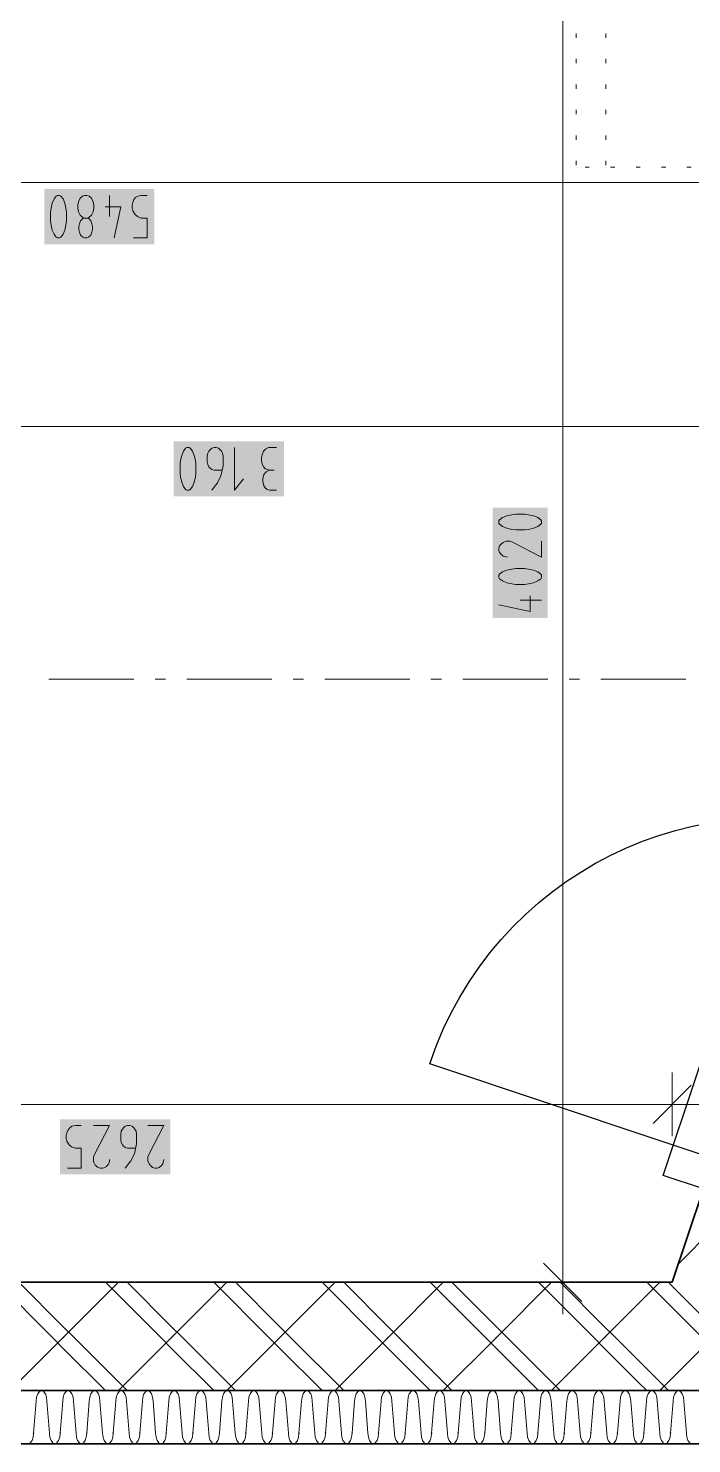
# Model space of a CAD drawing. Header units: millimetres. Extents: x 0 to 594, y 0 to 420.
# Drawn here: x 96.13 to 112.14, y 111.67 to 145.84 of the extents above; entities that cross this region are included whole.
import ezdxf

# ---------------------------------------------------------------- set-up
doc = ezdxf.new("R2010")
doc.units = ezdxf.units.MM
doc.header["$LTSCALE"] = 8
for name, color, linetype in [('PDF_Dvere', 7, 'Continuous'), ('PDF_Koty delkove', 7, 'Continuous'), ('PDF_Nabytek', 7, 'Continuous'), ('PDF_Obecne 0.25', 7, 'Continuous'), ('PDF_Osy hlavni', 7, 'Continuous'), ('PDF_Steny sendvic', 7, 'Continuous')]:
    doc.layers.add(name, color=color, linetype=linetype)

msp = doc.modelspace()

# ---------------------------------------------------------------- linework, layer by layer
at = {"layer": 'PDF_Dvere', "lineweight": 25}
msp.add_lwpolyline([(114.078, 118.08), (105.817, 120.846, -0.414213), (116.844, 126.342)], format="xyb", dxfattribs=at)
at = {"layer": 'PDF_Koty delkove', "lineweight": 18}
for points in [[(109.028, 115.57), (109.028, 136.72), (109.028, 156.774), (109.028, 160.823), (109.028, 162.77), (109.028, 170.15)], [(222.79, 142.111), (220.637, 142.111), (185.993, 142.111), (184.506, 142.111), (158.215, 142.111), (156.063, 142.111), (143.251, 142.111), (140.893, 142.111), (128.081, 142.111), (125.928, 142.111), (69.759, 142.111), (65.966, 142.111), (65.197, 142.111)], [(97.008, 141.615), (96.967, 141.718), (96.912, 141.786), (96.884, 141.804), (96.83, 141.804), (96.802, 141.786), (96.748, 141.718), (96.707, 141.615), (96.68, 141.495), (96.666, 141.393)], [(97.432, 141.274), (97.459, 141.256), (97.569, 141.256), (97.597, 141.274), (97.652, 141.325), (97.693, 141.41), (97.707, 141.495), (97.707, 141.564), (97.693, 141.649), (97.652, 141.735), (97.597, 141.786), (97.541, 141.804), (97.487, 141.804), (97.432, 141.786), (97.377, 141.735), (97.337, 141.649), (97.323, 141.564)], [(98.089, 141.804), (98.089, 141.291)], [(98.664, 140.779), (98.993, 140.779), (98.993, 141.256), (98.856, 141.256), (98.76, 141.291), (98.705, 141.343), (98.651, 141.428), (98.637, 141.495), (98.637, 141.564), (98.651, 141.633), (98.678, 141.7), (98.719, 141.752), (98.773, 141.786), (98.856, 141.804), (98.993, 141.804)], [(96.666, 141.393), (96.666, 141.188), (96.68, 141.086), (96.707, 140.966), (96.748, 140.864), (96.802, 140.795), (96.83, 140.779), (96.884, 140.779), (96.912, 140.795), (96.967, 140.864), (97.008, 140.966), (97.036, 141.086), (97.049, 141.188), (97.049, 141.393), (97.036, 141.495), (97.008, 141.615)], [(97.323, 141.564), (97.323, 141.495), (97.337, 141.41), (97.377, 141.325), (97.432, 141.274)], [(97.98, 141.53), (98.364, 141.53), (98.199, 140.779)], [(97.569, 141.256), (97.597, 141.239), (97.638, 141.188), (97.665, 141.12), (97.679, 141.052), (97.679, 140.983), (97.665, 140.915), (97.638, 140.847), (97.583, 140.795), (97.541, 140.779), (97.487, 140.779), (97.446, 140.795), (97.391, 140.847), (97.364, 140.915), (97.35, 140.983), (97.35, 141.052), (97.364, 141.12), (97.391, 141.188), (97.432, 141.239), (97.459, 141.256)], [(125.928, 136.229), (122.676, 136.229), (117.16, 136.229), (84.775, 136.229), (69.759, 136.229)], [(100.803, 135.169), (100.611, 135.169), (100.556, 135.187), (100.515, 135.22), (100.488, 135.255), (100.461, 135.306), (100.447, 135.374), (100.447, 135.511), (100.461, 135.579), (100.488, 135.63), (100.515, 135.664), (100.556, 135.699), (100.611, 135.717), (100.666, 135.717), (100.721, 135.699), (100.762, 135.664), (100.789, 135.63), (100.817, 135.579), (100.831, 135.511), (100.831, 135.272), (100.776, 135.033), (100.694, 134.862), (100.556, 134.692)], [(101.104, 135.717), (101.104, 134.692), (101.323, 134.964)], [(102.117, 135.717), (101.925, 135.717), (101.857, 135.682), (101.802, 135.63), (101.775, 135.545), (101.761, 135.477), (101.761, 135.408), (101.775, 135.323), (101.802, 135.255), (101.857, 135.204)], [(102.117, 134.692), (101.953, 134.692), (101.898, 134.708), (101.843, 134.743), (101.815, 134.794), (101.788, 134.896), (101.788, 134.964), (101.815, 135.067), (101.87, 135.135), (101.953, 135.169), (102.062, 135.169)], [(101.857, 135.204), (101.953, 135.169)], [(107.541, 133.386), (107.506, 133.345), (107.49, 133.29), (107.49, 133.236), (107.506, 133.181), (107.541, 133.14), (107.593, 133.099), (107.694, 133.071)], [(108.515, 133.454), (108.515, 133.071), (107.831, 133.427), (107.763, 133.454), (107.66, 133.454), (107.593, 133.427), (107.541, 133.386)], [(108.241, 132.14), (108.241, 131.757), (107.49, 131.922)], [(108.515, 132.031), (108.003, 132.031)], [(111.671, 120.634), (111.671, 119.865), (111.671, 119.096)], [(112.132, 120.326), (111.21, 119.404)], [(111.671, 119.865), (99.742, 119.865), (84.775, 119.865), (80.88, 119.865)], [(111.671, 119.865), (112.44, 119.865)], [(97.072, 118.328), (97.401, 118.328), (97.401, 118.805), (97.264, 118.805), (97.169, 118.84), (97.114, 118.891), (97.059, 118.976), (97.045, 119.044), (97.045, 119.113), (97.059, 119.181), (97.086, 119.249), (97.127, 119.3), (97.182, 119.335), (97.264, 119.353), (97.401, 119.353)], [(98.715, 118.805), (98.524, 118.805), (98.469, 118.823), (98.428, 118.856), (98.401, 118.891), (98.373, 118.942), (98.359, 119.01), (98.359, 119.147), (98.373, 119.215), (98.401, 119.266), (98.428, 119.3), (98.469, 119.335), (98.524, 119.353), (98.578, 119.353), (98.633, 119.335), (98.674, 119.3), (98.701, 119.266), (98.729, 119.215), (98.743, 119.147), (98.743, 118.908), (98.688, 118.669), (98.606, 118.498), (98.469, 118.328)], [(99.017, 119.353), (99.4, 119.353), (99.044, 118.669), (99.017, 118.6), (99.017, 118.498), (99.044, 118.43), (99.085, 118.379), (99.126, 118.344), (99.181, 118.328), (99.235, 118.328), (99.29, 118.344), (99.331, 118.379), (99.372, 118.43), (99.4, 118.532)], [(109.489, 115.108), (108.566, 116.031)], [(109.796, 115.57), (109.028, 115.57), (108.259, 115.57)], [(109.028, 115.57), (109.028, 114.801)]]:
    msp.add_lwpolyline(points, dxfattribs=at)
for points in [[(99.79, 135.306), (99.79, 135.101), (99.804, 134.999), (99.831, 134.879), (99.872, 134.777), (99.926, 134.708), (99.954, 134.692), (100.009, 134.692), (100.036, 134.708), (100.091, 134.777), (100.132, 134.879), (100.16, 134.999), (100.174, 135.101), (100.174, 135.306), (100.16, 135.408), (100.132, 135.528), (100.091, 135.63), (100.036, 135.699), (100.009, 135.717), (99.954, 135.717), (99.926, 135.699), (99.872, 135.63), (99.831, 135.528), (99.804, 135.408)], [(108.104, 134.111), (107.899, 134.111), (107.798, 134.097), (107.678, 134.07), (107.575, 134.029), (107.506, 133.975), (107.49, 133.947), (107.49, 133.893), (107.506, 133.865), (107.575, 133.811), (107.678, 133.77), (107.798, 133.742), (107.899, 133.728), (108.104, 133.728), (108.207, 133.742), (108.327, 133.77), (108.429, 133.811), (108.498, 133.865), (108.515, 133.893), (108.515, 133.947), (108.498, 133.975), (108.429, 134.029), (108.327, 134.07), (108.207, 134.097)], [(108.104, 132.797), (107.899, 132.797), (107.798, 132.783), (107.678, 132.756), (107.575, 132.715), (107.506, 132.661), (107.49, 132.633), (107.49, 132.579), (107.506, 132.551), (107.575, 132.497), (107.678, 132.455), (107.798, 132.428), (107.899, 132.414), (108.104, 132.414), (108.207, 132.428), (108.327, 132.455), (108.429, 132.497), (108.498, 132.551), (108.515, 132.579), (108.515, 132.633), (108.498, 132.661), (108.429, 132.715), (108.327, 132.756), (108.207, 132.783)]]:
    msp.add_lwpolyline(points, close=True, dxfattribs=at)
msp.add_lwpolyline([(97.702, 119.353), (98.086, 119.353), (97.73, 118.669), (97.702, 118.6), (97.702, 118.498, 0.981661), (98.086, 118.532)], format="xyb", dxfattribs=at)
at = {"layer": 'PDF_Koty delkove', "color": 7, "lineweight": 18, "true_color": 0xffffff, "transparency": 33554559}
for points in [[(99.174, 141.958), (96.512, 141.958), (99.174, 140.625), (96.512, 140.625)], [(102.299, 135.87), (99.637, 135.87), (102.299, 134.538), (99.637, 134.538)], [(108.669, 131.603), (108.669, 134.265), (107.336, 131.603), (107.336, 134.265)], [(99.554, 119.506), (96.892, 119.506), (99.554, 118.174), (96.892, 118.174)]]:
    msp.add_solid(points, dxfattribs=at)
at = {"layer": 'PDF_Nabytek', "lineweight": 13}
for points in [[(109.353, 145.608), (109.353, 145.711)], [(110.07, 145.608), (110.07, 145.711)], [(109.353, 144.993), (109.353, 145.096)], [(110.07, 144.993), (110.07, 145.096)], [(109.353, 144.378), (109.353, 144.481)], [(110.07, 144.378), (110.07, 144.481)], [(109.353, 143.763), (109.353, 143.866)], [(110.07, 143.763), (110.07, 143.866)], [(109.353, 143.148), (109.353, 143.251)], [(110.07, 143.148), (110.07, 143.251)], [(109.353, 142.533), (109.353, 142.636)], [(109.353, 142.484), (109.353, 142.484)], [(109.353, 142.484), (109.353, 142.484)], [(109.671, 142.484), (109.569, 142.484)], [(110.07, 142.533), (110.07, 142.636)], [(110.07, 142.484), (110.07, 142.484)], [(110.286, 142.484), (110.184, 142.484)], [(110.901, 142.484), (110.799, 142.484)], [(111.516, 142.484), (111.414, 142.484)], [(112.131, 142.484), (112.029, 142.484)]]:
    msp.add_lwpolyline(points, dxfattribs=at)
at = {"layer": 'PDF_Obecne 0.25', "lineweight": 25}
msp.add_lwpolyline([(112.425, 117.823), (111.453, 118.148), (114.707, 127.868), (115.679, 127.543)], dxfattribs=at)
at = {"layer": 'PDF_Osy hlavni', "lineweight": 18}
for points in [[(98.674, 130.124), (96.624, 130.124)], [(99.443, 130.124), (99.187, 130.124)], [(102.006, 130.124), (99.956, 130.124)], [(102.774, 130.124), (102.518, 130.124)], [(105.337, 130.124), (103.287, 130.124)], [(106.106, 130.124), (105.849, 130.124)], [(108.668, 130.124), (106.618, 130.124)], [(109.437, 130.124), (109.181, 130.124)], [(111.999, 130.124), (109.949, 130.124)]]:
    msp.add_lwpolyline(points, dxfattribs=at)
at = {"layer": 'PDF_Steny sendvic', "lineweight": 35}
for points in [[(113.552, 112.956), (110.796, 112.956), (82.161, 112.956), (82.161, 115.57), (82.161, 117.825), (82.52, 117.825), (83.289, 117.825), (84.775, 117.825)], [(112.425, 117.823), (111.671, 115.57)], [(110.796, 112.956), (110.865, 112.956), (113.552, 112.956), (114.904, 116.993)], [(82.161, 115.57), (82.161, 112.956), (110.796, 112.956)], [(111.671, 115.57), (84.775, 115.57)], [(80.88, 112.956), (80.88, 111.675), (113.123, 111.675)]]:
    msp.add_lwpolyline(points, dxfattribs=at)
at = {"layer": 'PDF_Steny sendvic', "lineweight": 9}
for points in [[(111.821, 116.017), (112.655, 116.851), (113.325, 117.521)], [(111.373, 112.956), (112.655, 114.237), (114.649, 116.231)], [(96.711, 114.237), (95.378, 115.57)], [(95.691, 112.956), (96.972, 114.237), (98.305, 115.57)], [(96.972, 114.498), (95.901, 115.57)], [(99.325, 114.237), (97.992, 115.57)], [(98.305, 112.956), (99.586, 114.237), (100.918, 115.57)], [(99.586, 114.498), (98.515, 115.57)], [(101.938, 114.237), (100.606, 115.57)], [(100.918, 112.956), (102.2, 114.237), (103.532, 115.57)], [(102.2, 114.498), (101.129, 115.57)], [(104.552, 114.237), (103.22, 115.57)], [(103.532, 112.956), (104.813, 114.237), (106.146, 115.57)], [(104.813, 114.498), (103.742, 115.57)], [(107.166, 114.237), (105.833, 115.57)], [(106.146, 112.956), (107.427, 114.237), (108.76, 115.57)], [(108.97, 112.956), (107.688, 114.237), (107.427, 114.498), (106.356, 115.57)], [(109.779, 114.237), (108.447, 115.57)], [(108.76, 112.956), (110.041, 114.237), (111.373, 115.57)], [(110.993, 113.546), (110.302, 114.237), (110.041, 114.498), (108.97, 115.57)], [(111.518, 115.112), (111.061, 115.57)], [(111.649, 115.504), (111.583, 115.57)], [(112.916, 114.237), (112.655, 114.498), (111.649, 115.504)], [(112.393, 114.237), (111.518, 115.112)], [(97.234, 114.237), (96.972, 114.498)], [(99.847, 114.237), (99.586, 114.498)], [(102.461, 114.237), (102.2, 114.498)], [(105.075, 114.237), (104.813, 114.498)], [(96.972, 113.976), (96.711, 114.237)], [(98.515, 112.956), (97.234, 114.237)], [(99.586, 113.976), (99.325, 114.237)], [(101.129, 112.956), (99.847, 114.237)], [(102.2, 113.976), (101.938, 114.237)], [(103.742, 112.956), (102.461, 114.237)], [(104.813, 113.976), (104.552, 114.237)], [(106.356, 112.956), (105.075, 114.237)], [(107.427, 113.976), (107.166, 114.237)], [(110.041, 113.976), (109.779, 114.237)], [(97.992, 112.956), (96.972, 113.976)], [(100.606, 112.956), (99.586, 113.976)], [(103.22, 112.956), (102.2, 113.976)], [(105.833, 112.956), (104.813, 113.976)], [(108.447, 112.956), (107.427, 113.976)], [(110.862, 113.154), (110.041, 113.976)], [(111.583, 112.956), (110.993, 113.546)], [(111.061, 112.956), (110.862, 113.154)], [(96.434, 112.956), (96.398, 112.938), (96.357, 112.882), (96.329, 112.798), (96.319, 112.7)], [(96.576, 112.7), (96.567, 112.798), (96.539, 112.882), (96.497, 112.938), (96.461, 112.956)], [(97.075, 112.956), (97.039, 112.938), (96.997, 112.882), (96.969, 112.798), (96.96, 112.7)], [(97.217, 112.7), (97.207, 112.798), (97.179, 112.882), (97.138, 112.938), (97.102, 112.956)], [(97.715, 112.956), (97.68, 112.938), (97.638, 112.882), (97.61, 112.798), (97.6, 112.7)], [(97.858, 112.7), (97.848, 112.798), (97.82, 112.882), (97.778, 112.938), (97.742, 112.956)], [(98.356, 112.956), (98.32, 112.938), (98.279, 112.882), (98.251, 112.798), (98.241, 112.7)], [(98.498, 112.7), (98.489, 112.798), (98.461, 112.882), (98.419, 112.938), (98.383, 112.956)], [(98.961, 112.938), (98.919, 112.882), (98.891, 112.798), (98.881, 112.7)], [(98.997, 112.956), (98.961, 112.938)], [(99.139, 112.7), (99.129, 112.798), (99.101, 112.882), (99.059, 112.938), (99.024, 112.956)], [(99.637, 112.956), (99.602, 112.938), (99.56, 112.882), (99.532, 112.798), (99.522, 112.7)], [(99.78, 112.7), (99.77, 112.798), (99.742, 112.882), (99.7, 112.938), (99.664, 112.956)], [(100.278, 112.956), (100.242, 112.938), (100.2, 112.882), (100.172, 112.798), (100.163, 112.7)], [(100.42, 112.7), (100.41, 112.798), (100.382, 112.882), (100.341, 112.938), (100.305, 112.956)], [(100.919, 112.956), (100.883, 112.938), (100.841, 112.882), (100.813, 112.798), (100.803, 112.7)], [(101.061, 112.7), (101.051, 112.798), (101.023, 112.882), (100.981, 112.938), (100.946, 112.956)], [(101.559, 112.956), (101.523, 112.938), (101.482, 112.882), (101.454, 112.798), (101.444, 112.7)], [(101.664, 112.882), (101.622, 112.938), (101.586, 112.956)], [(101.701, 112.7), (101.692, 112.798), (101.664, 112.882)], [(102.2, 112.956), (102.164, 112.938), (102.122, 112.882), (102.094, 112.798), (102.085, 112.7)], [(102.342, 112.7), (102.332, 112.798), (102.304, 112.882), (102.263, 112.938), (102.227, 112.956)], [(102.84, 112.956), (102.805, 112.938), (102.763, 112.882), (102.735, 112.798), (102.725, 112.7)], [(102.983, 112.7), (102.973, 112.798), (102.945, 112.882), (102.903, 112.938), (102.867, 112.956)], [(103.481, 112.956), (103.445, 112.938), (103.403, 112.882), (103.376, 112.798), (103.366, 112.7)], [(103.623, 112.7), (103.613, 112.798), (103.586, 112.882), (103.544, 112.938), (103.508, 112.956)], [(104.122, 112.956), (104.086, 112.938), (104.044, 112.882), (104.016, 112.798), (104.006, 112.7)], [(104.264, 112.7), (104.254, 112.798), (104.226, 112.882), (104.184, 112.938), (104.149, 112.956)], [(104.762, 112.956), (104.726, 112.938), (104.685, 112.882), (104.657, 112.798), (104.647, 112.7)], [(104.905, 112.7), (104.895, 112.798), (104.867, 112.882), (104.825, 112.938), (104.789, 112.956)], [(105.403, 112.956), (105.367, 112.938), (105.325, 112.882), (105.297, 112.798), (105.288, 112.7)], [(105.545, 112.7), (105.535, 112.798), (105.507, 112.882), (105.466, 112.938), (105.43, 112.956)], [(106.044, 112.956), (106.008, 112.938), (105.966, 112.882), (105.938, 112.798), (105.928, 112.7)], [(106.186, 112.7), (106.176, 112.798), (106.148, 112.882), (106.106, 112.938), (106.07, 112.956)], [(106.684, 112.956), (106.648, 112.938), (106.607, 112.882), (106.579, 112.798), (106.569, 112.7)], [(106.826, 112.7), (106.817, 112.798), (106.789, 112.882), (106.747, 112.938), (106.711, 112.956)], [(107.219, 112.798), (107.209, 112.7)], [(107.325, 112.956), (107.289, 112.938), (107.247, 112.882), (107.219, 112.798)], [(107.467, 112.7), (107.457, 112.798), (107.429, 112.882), (107.387, 112.938), (107.352, 112.956)], [(107.965, 112.956), (107.93, 112.938), (107.888, 112.882), (107.86, 112.798), (107.85, 112.7)], [(108.108, 112.7), (108.098, 112.798), (108.07, 112.882), (108.028, 112.938), (107.992, 112.956)], [(108.606, 112.956), (108.57, 112.938), (108.528, 112.882), (108.501, 112.798), (108.491, 112.7)], [(108.748, 112.7), (108.738, 112.798), (108.711, 112.882), (108.669, 112.938), (108.633, 112.956)], [(109.247, 112.956), (109.211, 112.938), (109.169, 112.882), (109.141, 112.798), (109.131, 112.7)], [(109.389, 112.7), (109.379, 112.798), (109.351, 112.882), (109.309, 112.938), (109.274, 112.956)], [(109.887, 112.956), (109.851, 112.938), (109.81, 112.882), (109.782, 112.798), (109.772, 112.7)], [(110.029, 112.7), (110.02, 112.798), (109.992, 112.882), (109.95, 112.938), (109.914, 112.956)], [(110.528, 112.956), (110.492, 112.938), (110.45, 112.882), (110.422, 112.798), (110.413, 112.7)], [(110.67, 112.7), (110.66, 112.798), (110.632, 112.882), (110.591, 112.938), (110.555, 112.956)], [(111.168, 112.956), (111.133, 112.938), (111.091, 112.882), (111.063, 112.798), (111.053, 112.7)], [(111.311, 112.7), (111.301, 112.798), (111.273, 112.882), (111.231, 112.938), (111.195, 112.956)], [(111.809, 112.956), (111.773, 112.938), (111.732, 112.882), (111.704, 112.798), (111.694, 112.7)], [(111.951, 112.7), (111.942, 112.798), (111.914, 112.882), (111.872, 112.938), (111.836, 112.956)], [(96.319, 112.7), (96.256, 111.931)], [(96.319, 112.7), (96.319, 112.7)], [(96.64, 111.931), (96.576, 112.7)], [(96.96, 112.7), (96.896, 111.931)], [(96.96, 112.7), (96.96, 112.7)], [(97.281, 111.931), (97.217, 112.7)], [(97.6, 112.7), (97.537, 111.931)], [(97.6, 112.7), (97.6, 112.7)], [(97.921, 111.931), (97.858, 112.7)], [(98.241, 112.7), (98.177, 111.931)], [(98.241, 112.7), (98.241, 112.7)], [(98.562, 111.931), (98.498, 112.7)], [(98.881, 112.7), (98.818, 111.931)], [(98.881, 112.7), (98.881, 112.7)], [(99.202, 111.931), (99.139, 112.7)], [(99.522, 112.7), (99.459, 111.931)], [(99.522, 112.7), (99.522, 112.7)], [(99.843, 111.931), (99.78, 112.7)], [(100.163, 112.7), (100.099, 111.931)], [(100.163, 112.7), (100.163, 112.7)], [(100.484, 111.931), (100.42, 112.7)], [(100.803, 112.7), (100.74, 111.931)], [(100.803, 112.7), (100.803, 112.7)], [(101.124, 111.931), (101.061, 112.7)], [(101.444, 112.7), (101.38, 111.931)], [(101.444, 112.7), (101.444, 112.7)], [(101.765, 111.931), (101.701, 112.7)], [(102.085, 112.7), (102.021, 111.931)], [(102.085, 112.7), (102.085, 112.7)], [(102.085, 112.7), (102.085, 112.7)], [(102.405, 111.931), (102.342, 112.7)], [(102.725, 112.7), (102.662, 111.931)], [(102.725, 112.7), (102.725, 112.7)], [(103.046, 111.931), (102.983, 112.7)], [(103.366, 112.7), (103.302, 111.931)], [(103.366, 112.7), (103.366, 112.7)], [(103.687, 111.931), (103.623, 112.7)], [(104.006, 112.7), (103.943, 111.931)], [(104.006, 112.7), (104.006, 112.7)], [(104.327, 111.931), (104.264, 112.7)], [(104.647, 112.7), (104.584, 111.931)], [(104.647, 112.7), (104.647, 112.7)], [(104.968, 111.931), (104.905, 112.7)], [(105.288, 112.7), (105.224, 111.931)], [(105.288, 112.7), (105.288, 112.7)], [(105.609, 111.931), (105.545, 112.7)], [(105.928, 112.7), (105.865, 111.931)], [(105.928, 112.7), (105.928, 112.7)], [(106.249, 111.931), (106.186, 112.7)], [(106.569, 112.7), (106.505, 111.931)], [(106.569, 112.7), (106.569, 112.7)], [(106.89, 111.931), (106.826, 112.7)], [(107.209, 112.7), (107.146, 111.931)], [(107.209, 112.7), (107.209, 112.7)], [(107.53, 111.931), (107.467, 112.7)], [(107.85, 112.7), (107.787, 111.931)], [(107.85, 112.7), (107.85, 112.7)], [(108.171, 111.931), (108.108, 112.7)], [(108.491, 112.7), (108.427, 111.931)], [(108.491, 112.7), (108.491, 112.7)], [(108.812, 111.931), (108.748, 112.7)], [(109.131, 112.7), (109.068, 111.931)], [(109.131, 112.7), (109.131, 112.7)], [(109.452, 111.931), (109.389, 112.7)], [(109.772, 112.7), (109.709, 111.931)], [(109.772, 112.7), (109.772, 112.7)], [(110.093, 111.931), (110.029, 112.7)], [(110.413, 112.7), (110.349, 111.931)], [(110.413, 112.7), (110.413, 112.7)], [(110.734, 111.931), (110.67, 112.7)], [(111.053, 112.7), (110.99, 111.931)], [(111.053, 112.7), (111.053, 112.7)], [(111.374, 111.931), (111.311, 112.7)], [(111.694, 112.7), (111.63, 111.931)], [(111.694, 112.7), (111.694, 112.7)], [(112.015, 111.931), (111.951, 112.7)], [(96.127, 111.675), (96.176, 111.694), (96.218, 111.75), (96.246, 111.833), (96.256, 111.931)], [(96.64, 111.931), (96.65, 111.833), (96.677, 111.75), (96.719, 111.694), (96.768, 111.675)], [(96.768, 111.675), (96.817, 111.694), (96.859, 111.75), (96.886, 111.833), (96.896, 111.931)], [(97.281, 111.931), (97.29, 111.833), (97.318, 111.75), (97.36, 111.694), (97.409, 111.675)], [(97.409, 111.675), (97.458, 111.694), (97.499, 111.75), (97.527, 111.833), (97.537, 111.931)], [(97.921, 111.931), (97.931, 111.833), (97.959, 111.75), (98, 111.694), (98.049, 111.675), (98.098, 111.694), (98.14, 111.75), (98.168, 111.833), (98.177, 111.931)], [(98.562, 111.931), (98.571, 111.833), (98.599, 111.75), (98.641, 111.694), (98.69, 111.675)], [(98.69, 111.675), (98.739, 111.694), (98.78, 111.75), (98.808, 111.833), (98.818, 111.931)], [(99.202, 111.931), (99.212, 111.833), (99.24, 111.75), (99.281, 111.694), (99.331, 111.675)], [(99.331, 111.675), (99.38, 111.694), (99.421, 111.75), (99.449, 111.833), (99.459, 111.931)], [(99.843, 111.931), (99.853, 111.833), (99.88, 111.75), (99.922, 111.694), (99.971, 111.675)], [(99.971, 111.675), (100.02, 111.694), (100.062, 111.75), (100.089, 111.833), (100.099, 111.931)], [(100.484, 111.931), (100.493, 111.833), (100.521, 111.75), (100.563, 111.694), (100.612, 111.675)], [(100.612, 111.675), (100.661, 111.694), (100.702, 111.75), (100.73, 111.833), (100.74, 111.931)], [(101.124, 111.931), (101.134, 111.833), (101.162, 111.75), (101.203, 111.694), (101.252, 111.675)], [(101.252, 111.675), (101.301, 111.694), (101.343, 111.75), (101.371, 111.833), (101.38, 111.931)], [(101.765, 111.931), (101.775, 111.833), (101.802, 111.75), (101.844, 111.694), (101.893, 111.675)], [(101.893, 111.675), (101.942, 111.694), (101.984, 111.75), (102.011, 111.833), (102.021, 111.931)], [(102.405, 111.931), (102.415, 111.833), (102.443, 111.75), (102.485, 111.694), (102.534, 111.675)], [(102.534, 111.675), (102.583, 111.694), (102.624, 111.75)], [(102.624, 111.75), (102.652, 111.833), (102.662, 111.931)], [(103.046, 111.931), (103.056, 111.833), (103.084, 111.75), (103.125, 111.694), (103.174, 111.675)], [(103.174, 111.675), (103.223, 111.694), (103.265, 111.75), (103.293, 111.833), (103.302, 111.931)], [(103.687, 111.931), (103.696, 111.833), (103.724, 111.75), (103.766, 111.694), (103.815, 111.675)], [(103.815, 111.675), (103.864, 111.694), (103.905, 111.75), (103.933, 111.833), (103.943, 111.931)], [(104.327, 111.931), (104.337, 111.833), (104.365, 111.75), (104.406, 111.694), (104.455, 111.675)], [(104.455, 111.675), (104.504, 111.694), (104.546, 111.75), (104.574, 111.833), (104.584, 111.931)], [(104.968, 111.931), (104.978, 111.833), (105.005, 111.75)], [(105.005, 111.75), (105.047, 111.694), (105.096, 111.675)], [(105.096, 111.675), (105.145, 111.694), (105.187, 111.75), (105.214, 111.833), (105.224, 111.931)], [(105.609, 111.931), (105.618, 111.833), (105.646, 111.75), (105.688, 111.694), (105.737, 111.675)], [(105.737, 111.675), (105.786, 111.694), (105.827, 111.75), (105.855, 111.833), (105.865, 111.931)], [(106.249, 111.931), (106.259, 111.833), (106.287, 111.75), (106.328, 111.694), (106.377, 111.675)], [(106.377, 111.675), (106.426, 111.694), (106.468, 111.75), (106.496, 111.833), (106.505, 111.931)], [(106.89, 111.931), (106.9, 111.833), (106.927, 111.75), (106.969, 111.694), (107.018, 111.675)], [(107.018, 111.675), (107.067, 111.694), (107.109, 111.75), (107.136, 111.833), (107.146, 111.931)], [(107.53, 111.931), (107.54, 111.833), (107.568, 111.75), (107.61, 111.694), (107.659, 111.675)], [(107.659, 111.675), (107.708, 111.694), (107.749, 111.75), (107.777, 111.833), (107.787, 111.931)], [(108.171, 111.931), (108.181, 111.833), (108.209, 111.75), (108.25, 111.694), (108.299, 111.675)], [(108.299, 111.675), (108.348, 111.694), (108.39, 111.75), (108.418, 111.833), (108.427, 111.931)], [(108.812, 111.931), (108.821, 111.833), (108.849, 111.75), (108.891, 111.694), (108.94, 111.675)], [(108.94, 111.675), (108.989, 111.694), (109.03, 111.75), (109.058, 111.833), (109.068, 111.931)], [(109.452, 111.931), (109.462, 111.833), (109.49, 111.75), (109.531, 111.694), (109.58, 111.675)], [(109.58, 111.675), (109.629, 111.694), (109.671, 111.75), (109.699, 111.833), (109.709, 111.931)], [(110.093, 111.931), (110.103, 111.833), (110.13, 111.75), (110.172, 111.694), (110.221, 111.675)], [(110.221, 111.675), (110.27, 111.694), (110.312, 111.75), (110.339, 111.833), (110.349, 111.931)], [(110.734, 111.931), (110.743, 111.833), (110.771, 111.75), (110.813, 111.694), (110.862, 111.675)], [(110.862, 111.675), (110.911, 111.694), (110.952, 111.75), (110.98, 111.833), (110.99, 111.931)], [(111.374, 111.931), (111.384, 111.833), (111.412, 111.75), (111.453, 111.694), (111.502, 111.675)], [(111.502, 111.675), (111.551, 111.694), (111.593, 111.75), (111.621, 111.833), (111.63, 111.931)], [(112.015, 111.931), (112.025, 111.833), (112.052, 111.75), (112.094, 111.694), (112.143, 111.675)], [(97.409, 111.675), (97.409, 111.675)]]:
    msp.add_lwpolyline(points, dxfattribs=at)
at = {"layer": 'PDF_Steny sendvic', "lineweight": 9, "transparency": 33554559}
for points in [[(96.972, 114.214), (96.949, 114.237), (96.995, 114.237), (96.972, 114.26)], [(99.586, 114.214), (99.563, 114.237), (99.609, 114.237), (99.586, 114.26)], [(102.2, 114.214), (102.177, 114.237), (102.223, 114.237), (102.2, 114.26)], [(104.813, 114.214), (104.79, 114.237), (104.836, 114.237), (104.813, 114.26)], [(107.427, 114.214), (107.404, 114.237), (107.45, 114.237), (107.427, 114.26)], [(110.041, 114.214), (110.018, 114.237), (110.064, 114.237), (110.041, 114.26)], [(96.256, 111.908), (96.232, 111.931), (96.279, 111.931), (96.256, 111.954)], [(96.896, 111.908), (96.873, 111.931), (96.919, 111.931), (96.896, 111.954)], [(97.537, 111.908), (97.514, 111.931), (97.56, 111.931), (97.537, 111.954)], [(98.177, 111.908), (98.154, 111.931), (98.2, 111.931), (98.177, 111.954)], [(98.818, 111.908), (98.795, 111.931), (98.841, 111.931), (98.818, 111.954)], [(99.459, 111.908), (99.436, 111.931), (99.482, 111.931), (99.459, 111.954)], [(100.099, 111.908), (100.076, 111.931), (100.122, 111.931), (100.099, 111.954)], [(100.74, 111.908), (100.717, 111.931), (100.763, 111.931), (100.74, 111.954)], [(101.38, 111.908), (101.357, 111.931), (101.404, 111.931), (101.38, 111.954)], [(102.021, 111.908), (101.998, 111.931), (102.044, 111.931), (102.021, 111.954)], [(102.662, 111.908), (102.639, 111.931), (102.685, 111.931), (102.662, 111.954)], [(103.302, 111.908), (103.279, 111.931), (103.325, 111.931), (103.302, 111.954)], [(103.943, 111.908), (103.92, 111.931), (103.966, 111.931), (103.943, 111.954)], [(104.584, 111.908), (104.561, 111.931), (104.607, 111.931), (104.584, 111.954)], [(105.224, 111.908), (105.201, 111.931), (105.247, 111.931), (105.224, 111.954)], [(105.865, 111.908), (105.842, 111.931), (105.888, 111.931), (105.865, 111.954)], [(106.505, 111.908), (106.482, 111.931), (106.528, 111.931), (106.505, 111.954)], [(107.146, 111.908), (107.123, 111.931), (107.169, 111.931), (107.146, 111.954)], [(107.787, 111.908), (107.764, 111.931), (107.81, 111.931), (107.787, 111.954)], [(108.427, 111.908), (108.404, 111.931), (108.45, 111.931), (108.427, 111.954)], [(109.068, 111.908), (109.045, 111.931), (109.091, 111.931), (109.068, 111.954)], [(109.709, 111.908), (109.685, 111.931), (109.732, 111.931), (109.709, 111.954)], [(110.349, 111.908), (110.326, 111.931), (110.372, 111.931), (110.349, 111.954)], [(110.99, 111.908), (110.967, 111.931), (111.013, 111.931), (110.99, 111.954)], [(111.63, 111.908), (111.607, 111.931), (111.653, 111.931), (111.63, 111.954)]]:
    msp.add_solid(points, dxfattribs=at)

doc.saveas('drawing.dxf')
